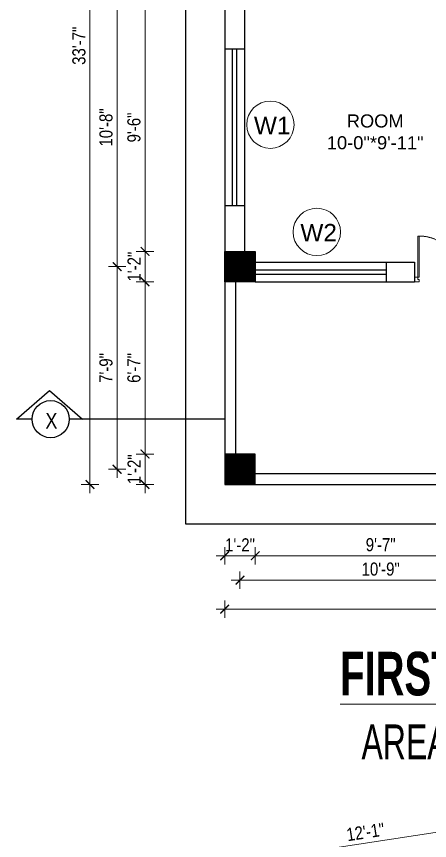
# Model space of a CAD drawing. Header units: inches. Extents: x -5096374 to -5070857, y -3259973 to -3243900.
# Drawn here: x -5081382.9 to -5081193.5, y -3258353 to -3257974.8 of the extents above; entities that cross this region are included whole.
import ezdxf

# ---------------------------------------------------------------- set-up
doc = ezdxf.new("R2010")
doc.units = ezdxf.units.IN
doc.header["$LTSCALE"] = 2
doc.header["$MEASUREMENT"] = 0
doc.header["$PDMODE"] = 34
doc.linetypes.add('HIDDEN', pattern=[0.375, 0.25, -0.125])
doc.layers.get('0').update_dxf_attribs({"linetype": 'CONTINUOUS'})
doc.layers.get('DEFPOINTS').update_dxf_attribs({"color": 141, "linetype": 'CONTINUOUS'})
doc.layers.add('A-Hatch', color=7, linetype='CONTINUOUS')
for name, color, linetype, lineweight in [('Annotate-Lite.w', 177, 'CONTINUOUS', 9), ('DIM 1-100', 4, 'CONTINUOUS', 13), ('Door-Window.w', 4, 'CONTINUOUS', 15), ('TEXT', 181, 'CONTINUOUS', 25), ('Text-100.w', 254, 'CONTINUOUS', 9)]:
    doc.layers.add(name, color=color, linetype=linetype, lineweight=lineweight)
doc.styles.add('ARAIL', font='ARIALN.TTF')
doc.styles.add('Arial', font='arial.ttf', dxfattribs={"width": 0.8, "height": 12})
doc.styles.add('arial.', font='arial.ttf')
doc.styles.add('gaurav', font='arial.ttf')
doc.styles.get("Standard").update_dxf_attribs({"font": 'ARIALN.TTF'})
doc.dimstyles.new('1 by 96', dxfattribs={"dimtxt": 6, "dimasz": 4, "dimexe": 4, "dimexo": 4, "dimgap": 2, "dimtad": 1, "dimdec": 0, "dimzin": 0, "dimdsep": 46, "dimlunit": 4, "dimtxsty": 'Standard', "dimblk": 'ARCHTICK', "dimcen": 0, "dimdle": 4, "dimadec": 0, "dimazin": 0, "dimtfac": 1, "dimtdec": 0, "dimtix": 1, "dimtofl": 0, "dimtmove": 1, "dimatfit": 3, "dimldrblk": 'ARCHTICK', "dimfxl": 4, "dimfxlon": 1, "dimtolj": 1, "dimtzin": 0, "dimlwd": -1, "dimlwe": -1, "dimarcsym": 0})
pattern_1 = [(45, (9474.4218, 618.5969), (-0.0883883476483, 0.0883883476483), [])]

# ---------------------------------------------------------------- blocks, each defined once
blk = doc.blocks.new('FDFDRE')
at = {"ltscale": 3}
for p, q in [((165701.11, -58637.82), (165701.1, -58641.5)), ((165701.1, -58641.5), (165703.55, -58641.5)), ((165704.78, -58637.83), (165701.11, -58637.82)), ((165703.55, -58641.5), (165703.53, -58672.63)), ((165704.78, -58639.66), (165703.55, -58639.66)), ((165703.55, -58639.66), (165703.55, -58641.5)), ((165703.55, -58641.5), (165704.78, -58641.5)), ((165704.78, -58641.5), (165704.76, -58672.65)), ((165704.78, -58639.66), (165704.78, -58637.83)), ((165766.98, -58637.83), (165770.65, -58637.82)), ((165766.98, -58639.66), (165766.98, -58637.83)), ((165766.98, -58639.66), (165768.2, -58639.66)), ((165766.98, -58641.5), (165767, -58672.65)), ((165768.2, -58641.5), (165766.98, -58641.5)), ((165768.2, -58639.66), (165768.2, -58641.5)), ((165770.65, -58641.5), (165768.2, -58641.5)), ((165768.2, -58641.5), (165768.22, -58672.63)), ((165770.65, -58637.82), (165770.65, -58641.5)), ((165703.53, -58672.63), (165704.76, -58672.65)), ((165768.22, -58672.63), (165767, -58672.65))]:
    blk.add_line(p, q, dxfattribs=at)
at = {"layer": 'Door-Window.w', "color": 9, "linetype": 'HIDDEN', "lineweight": 18}
for centre, start, end in [((165704.78, -58641.5), 269.96183, 3.38353), ((165766.98, -58641.5), 176.61647, 270.03817)]:
    blk.add_arc(centre, 31.16, start, end, dxfattribs=at)
blk = doc.blocks.new('_ArchTick')
at = {"color": 0, "linetype": 'ByBlock', "const_width": 0.15}
blk.add_lwpolyline([(-0.5, -0.5), (0.5, 0.5)], dxfattribs=at)
blk = doc.blocks.new('*D602')
at = {"layer": 'DEFPOINTS', "color": 0, "ltscale": 0.5, "transparency": 16777216}
for p in [(-5081293.63, -3258365.01), (-5081144.43, -3258383.55), (-5081287.43, -3258405.47)]:
    blk.add_point(p, dxfattribs=at)
at = {"layer": 'DIM 1-100', "color": 0, "ltscale": 0.5, "transparency": 16777216}
for p, q in [((-5081150.03, -3258347.04), (-5081151.24, -3258339.13)), ((-5081146.68, -3258342.48), (-5081297.59, -3258365.61)), ((-5081293.03, -3258368.96), (-5081294.24, -3258361.05))]:
    blk.add_line(p, q, dxfattribs=at)
at = {"layer": 'DIM 1-100', "color": 0, "ltscale": 0.5, "transparency": 16777216, "xscale": 4, "yscale": 4, "zscale": 4}
for p, rotation in [((-5081150.63, -3258343.09), 8.714742018475636), ((-5081293.63, -3258365.01), 188.7147420184756)]:
    blk.add_blockref('_ArchTick', p, dxfattribs=dict(at, rotation=rotation))
at = {"layer": 'DIM 1-100', "color": 0, "ltscale": 0.5, "transparency": 16777216, "insert": (-5081222.89, -3258349.09), "char_height": 6, "attachment_point": 5, "rotation": 8.7147}
blk.add_mtext('\\A1;12\'-1"', dxfattribs=at)
blk = doc.blocks.new('*D635')
at = {"layer": 'DEFPOINTS', "color": 0, "ltscale": 0.5, "transparency": 16777216}
for p in [(-5081287.43, -3257968.87), (-5081323.98, -3258082.63), (-5081287.43, -3258082.63)]:
    blk.add_point(p, dxfattribs=at)
at = {"layer": 'DIM 1-100', "color": 0, "ltscale": 0.5, "transparency": 16777216}
for p, q in [((-5081323.98, -3257964.87), (-5081323.98, -3258086.63)), ((-5081319.98, -3257968.87), (-5081327.98, -3257968.87)), ((-5081319.98, -3258082.63), (-5081327.98, -3258082.63))]:
    blk.add_line(p, q, dxfattribs=at)
at = {"layer": 'DIM 1-100', "color": 0, "ltscale": 0.5, "transparency": 16777216, "xscale": 4, "yscale": 4, "zscale": 4}
for p, rotation in [((-5081323.98, -3257968.87), 90), ((-5081323.98, -3258082.63), 270)]:
    blk.add_blockref('_ArchTick', p, dxfattribs=dict(at, rotation=rotation))
at = {"layer": 'DIM 1-100', "color": 0, "ltscale": 0.5, "transparency": 16777216, "insert": (-5081329.05, -3258025.75), "char_height": 6, "attachment_point": 5, "rotation": 90}
blk.add_mtext('\\A1;9\'-6"', dxfattribs=at)
blk = doc.blocks.new('*D636')
at = {"layer": 'DEFPOINTS', "color": 0, "ltscale": 0.5, "transparency": 16777216}
for p in [(-5081287.43, -3258082.63), (-5081323.98, -3258096.63), (-5081287.43, -3258096.63)]:
    blk.add_point(p, dxfattribs=at)
at = {"layer": 'DIM 1-100', "color": 0, "ltscale": 0.5, "transparency": 16777216}
for p, q in [((-5081323.98, -3258078.63), (-5081323.98, -3258100.63)), ((-5081319.98, -3258082.63), (-5081327.98, -3258082.63)), ((-5081319.98, -3258096.63), (-5081327.98, -3258096.63))]:
    blk.add_line(p, q, dxfattribs=at)
at = {"layer": 'DIM 1-100', "color": 0, "ltscale": 0.5, "transparency": 16777216, "xscale": 4, "yscale": 4, "zscale": 4}
for p, rotation in [((-5081323.98, -3258082.63), 90), ((-5081323.98, -3258096.63), 270)]:
    blk.add_blockref('_ArchTick', p, dxfattribs=dict(at, rotation=rotation))
at = {"layer": 'DIM 1-100', "color": 0, "ltscale": 0.5, "transparency": 16777216, "insert": (-5081328.99, -3258089.63), "char_height": 6, "attachment_point": 5, "rotation": 90}
blk.add_mtext('\\A1;1\'-2"', dxfattribs=at)
blk = doc.blocks.new('*D637')
at = {"layer": 'DEFPOINTS', "color": 0, "ltscale": 0.5, "transparency": 16777216}
for p in [(-5081287.43, -3258096.63), (-5081323.98, -3258175.63), (-5081287.43, -3258175.63)]:
    blk.add_point(p, dxfattribs=at)
at = {"layer": 'DIM 1-100', "color": 0, "ltscale": 0.5, "transparency": 16777216}
for p, q in [((-5081323.98, -3258092.63), (-5081323.98, -3258179.63)), ((-5081319.98, -3258096.63), (-5081327.98, -3258096.63)), ((-5081319.98, -3258175.63), (-5081327.98, -3258175.63))]:
    blk.add_line(p, q, dxfattribs=at)
at = {"layer": 'DIM 1-100', "color": 0, "ltscale": 0.5, "transparency": 16777216, "xscale": 4, "yscale": 4, "zscale": 4}
for p, rotation in [((-5081323.98, -3258096.63), 90), ((-5081323.98, -3258175.63), 270)]:
    blk.add_blockref('_ArchTick', p, dxfattribs=dict(at, rotation=rotation))
at = {"layer": 'DIM 1-100', "color": 0, "ltscale": 0.5, "transparency": 16777216, "insert": (-5081329.05, -3258136.13), "char_height": 6, "attachment_point": 5, "rotation": 90}
blk.add_mtext('\\A1;6\'-7"', dxfattribs=at)
blk = doc.blocks.new('*D638')
at = {"layer": 'DEFPOINTS', "color": 0, "ltscale": 0.5, "transparency": 16777216}
for p in [(-5081287.43, -3258175.63), (-5081323.98, -3258189.63), (-5081287.43, -3258189.63)]:
    blk.add_point(p, dxfattribs=at)
at = {"layer": 'DIM 1-100', "color": 0, "ltscale": 0.5, "transparency": 16777216}
for p, q in [((-5081323.98, -3258171.63), (-5081323.98, -3258193.63)), ((-5081319.98, -3258175.63), (-5081327.98, -3258175.63)), ((-5081319.98, -3258189.63), (-5081327.98, -3258189.63))]:
    blk.add_line(p, q, dxfattribs=at)
at = {"layer": 'DIM 1-100', "color": 0, "ltscale": 0.5, "transparency": 16777216, "xscale": 4, "yscale": 4, "zscale": 4}
for p, rotation in [((-5081323.98, -3258175.63), 90), ((-5081323.98, -3258189.63), 270)]:
    blk.add_blockref('_ArchTick', p, dxfattribs=dict(at, rotation=rotation))
at = {"layer": 'DIM 1-100', "color": 0, "ltscale": 0.5, "transparency": 16777216, "insert": (-5081328.99, -3258182.63), "char_height": 6, "attachment_point": 5, "rotation": 90}
blk.add_mtext('\\A1;1\'-2"', dxfattribs=at)
blk = doc.blocks.new('*D640')
at = {"layer": 'DEFPOINTS', "color": 0, "ltscale": 0.5, "transparency": 16777216}
for p in [(-5081280.43, -3257961.87), (-5081336.78, -3258089.63), (-5081280.43, -3258089.63)]:
    blk.add_point(p, dxfattribs=at)
at = {"layer": 'DIM 1-100', "color": 0, "ltscale": 0.5, "transparency": 16777216}
for p, q in [((-5081336.78, -3257957.87), (-5081336.78, -3258093.63)), ((-5081332.78, -3257961.87), (-5081340.78, -3257961.87)), ((-5081332.78, -3258089.63), (-5081340.78, -3258089.63))]:
    blk.add_line(p, q, dxfattribs=at)
at = {"layer": 'DIM 1-100', "color": 0, "ltscale": 0.5, "transparency": 16777216, "xscale": 4, "yscale": 4, "zscale": 4}
for p, rotation in [((-5081336.78, -3257961.87), 90), ((-5081336.78, -3258089.63), 270)]:
    blk.add_blockref('_ArchTick', p, dxfattribs=dict(at, rotation=rotation))
at = {"layer": 'DIM 1-100', "color": 0, "ltscale": 0.5, "transparency": 16777216, "insert": (-5081341.85, -3258025.75), "char_height": 6, "attachment_point": 5, "rotation": 90}
blk.add_mtext('\\A1;10\'-8"', dxfattribs=at)
blk = doc.blocks.new('*D641')
at = {"layer": 'DEFPOINTS', "color": 0, "ltscale": 0.5, "transparency": 16777216}
for p in [(-5081280.43, -3258089.63), (-5081336.78, -3258182.63), (-5081280.43, -3258182.63)]:
    blk.add_point(p, dxfattribs=at)
at = {"layer": 'DIM 1-100', "color": 0, "ltscale": 0.5, "transparency": 16777216}
for p, q in [((-5081336.78, -3258085.63), (-5081336.78, -3258186.63)), ((-5081332.78, -3258089.63), (-5081340.78, -3258089.63)), ((-5081332.78, -3258182.63), (-5081340.78, -3258182.63))]:
    blk.add_line(p, q, dxfattribs=at)
at = {"layer": 'DIM 1-100', "color": 0, "ltscale": 0.5, "transparency": 16777216, "xscale": 4, "yscale": 4, "zscale": 4}
for p, rotation in [((-5081336.78, -3258089.63), 90), ((-5081336.78, -3258182.63), 270)]:
    blk.add_blockref('_ArchTick', p, dxfattribs=dict(at, rotation=rotation))
at = {"layer": 'DIM 1-100', "color": 0, "ltscale": 0.5, "transparency": 16777216, "insert": (-5081341.85, -3258136.13), "char_height": 6, "attachment_point": 5, "rotation": 90}
blk.add_mtext('\\A1;7\'-9"', dxfattribs=at)
blk = doc.blocks.new('*D642')
at = {"layer": 'DEFPOINTS', "color": 0, "ltscale": 0.5, "transparency": 16777216}
for p in [(-5081287.43, -3257786.87), (-5081349.21, -3258189.63), (-5081287.43, -3258189.63)]:
    blk.add_point(p, dxfattribs=at)
at = {"layer": 'DIM 1-100', "color": 0, "ltscale": 0.5, "transparency": 16777216}
for p, q in [((-5081349.21, -3257782.87), (-5081349.21, -3258193.63)), ((-5081345.21, -3257786.87), (-5081353.21, -3257786.87)), ((-5081345.21, -3258189.63), (-5081353.21, -3258189.63))]:
    blk.add_line(p, q, dxfattribs=at)
at = {"layer": 'DIM 1-100', "color": 0, "ltscale": 0.5, "transparency": 16777216, "xscale": 4, "yscale": 4, "zscale": 4}
for p, rotation in [((-5081349.21, -3257786.87), 90), ((-5081349.21, -3258189.63), 270)]:
    blk.add_blockref('_ArchTick', p, dxfattribs=dict(at, rotation=rotation))
at = {"layer": 'DIM 1-100', "color": 0, "ltscale": 0.5, "transparency": 16777216, "insert": (-5081354.27, -3257988.25), "char_height": 6, "attachment_point": 5, "rotation": 90}
blk.add_mtext('\\A1;33\'-7"', dxfattribs=at)
blk = doc.blocks.new('*D647')
at = {"layer": 'DEFPOINTS', "color": 0, "ltscale": 0.5, "transparency": 16777216}
for p in [(-5081287.43, -3258189.63), (-5081273.43, -3258189.63), (-5081273.43, -3258222.34)]:
    blk.add_point(p, dxfattribs=at)
at = {"layer": 'DIM 1-100', "color": 0, "ltscale": 0.5, "transparency": 16777216}
for p, q in [((-5081287.43, -3258218.34), (-5081287.43, -3258226.34)), ((-5081273.43, -3258218.34), (-5081273.43, -3258226.34)), ((-5081291.43, -3258222.34), (-5081269.43, -3258222.34))]:
    blk.add_line(p, q, dxfattribs=at)
at = {"layer": 'DIM 1-100', "color": 0, "ltscale": 0.5, "transparency": 16777216, "xscale": 4, "yscale": 4, "zscale": 4, "rotation": 180}
blk.add_blockref('_ArchTick', (-5081287.43, -3258222.34), dxfattribs=at)
at = {"layer": 'DIM 1-100', "color": 0, "ltscale": 0.5, "transparency": 16777216, "xscale": 4, "yscale": 4, "zscale": 4}
blk.add_blockref('_ArchTick', (-5081273.43, -3258222.34), dxfattribs=at)
at = {"layer": 'DIM 1-100', "color": 0, "ltscale": 0.5, "transparency": 16777216, "insert": (-5081280.43, -3258217.32), "char_height": 6, "attachment_point": 5}
blk.add_mtext('\\A1;1\'-2"', dxfattribs=at)
blk = doc.blocks.new('*D648')
at = {"layer": 'DEFPOINTS', "color": 0, "ltscale": 0.5, "transparency": 16777216}
for p in [(-5081273.43, -3258189.63), (-5081158.43, -3258189.63), (-5081158.43, -3258222.34)]:
    blk.add_point(p, dxfattribs=at)
at = {"layer": 'DIM 1-100', "color": 0, "ltscale": 0.5, "transparency": 16777216}
for p, q in [((-5081273.43, -3258218.34), (-5081273.43, -3258226.34)), ((-5081158.43, -3258218.34), (-5081158.43, -3258226.34)), ((-5081277.43, -3258222.34), (-5081154.43, -3258222.34))]:
    blk.add_line(p, q, dxfattribs=at)
at = {"layer": 'DIM 1-100', "color": 0, "ltscale": 0.5, "transparency": 16777216, "xscale": 4, "yscale": 4, "zscale": 4, "rotation": 180}
blk.add_blockref('_ArchTick', (-5081273.43, -3258222.34), dxfattribs=at)
at = {"layer": 'DIM 1-100', "color": 0, "ltscale": 0.5, "transparency": 16777216, "xscale": 4, "yscale": 4, "zscale": 4}
blk.add_blockref('_ArchTick', (-5081158.43, -3258222.34), dxfattribs=at)
at = {"layer": 'DIM 1-100', "color": 0, "ltscale": 0.5, "transparency": 16777216, "insert": (-5081215.93, -3258217.27), "char_height": 6, "attachment_point": 5}
blk.add_mtext('\\A1;9\'-7"', dxfattribs=at)
blk = doc.blocks.new('*D652')
at = {"layer": 'DEFPOINTS', "color": 0, "ltscale": 0.5, "transparency": 16777216}
for p in [(-5081280.43, -3258182.63), (-5081151.43, -3258182.63), (-5081151.43, -3258233.53)]:
    blk.add_point(p, dxfattribs=at)
at = {"layer": 'DIM 1-100', "color": 0, "ltscale": 0.5, "transparency": 16777216}
for p, q in [((-5081280.43, -3258229.53), (-5081280.43, -3258237.53)), ((-5081151.43, -3258229.53), (-5081151.43, -3258237.53)), ((-5081284.43, -3258233.53), (-5081147.43, -3258233.53))]:
    blk.add_line(p, q, dxfattribs=at)
at = {"layer": 'DIM 1-100', "color": 0, "ltscale": 0.5, "transparency": 16777216, "xscale": 4, "yscale": 4, "zscale": 4, "rotation": 180}
blk.add_blockref('_ArchTick', (-5081280.43, -3258233.53), dxfattribs=at)
at = {"layer": 'DIM 1-100', "color": 0, "ltscale": 0.5, "transparency": 16777216, "xscale": 4, "yscale": 4, "zscale": 4}
blk.add_blockref('_ArchTick', (-5081151.43, -3258233.53), dxfattribs=at)
at = {"layer": 'DIM 1-100', "color": 0, "ltscale": 0.5, "transparency": 16777216, "insert": (-5081215.93, -3258228.47), "char_height": 6, "attachment_point": 5}
blk.add_mtext('\\A1;10\'-9"', dxfattribs=at)
blk = doc.blocks.new('*D654')
at = {"layer": 'DEFPOINTS', "color": 0, "ltscale": 0.5, "transparency": 16777216}
for p in [(-5081287.43, -3258189.63), (-5080996.31, -3258189.63), (-5080996.31, -3258246.83)]:
    blk.add_point(p, dxfattribs=at)
at = {"layer": 'DIM 1-100', "color": 0, "ltscale": 0.5, "transparency": 16777216}
for p, q in [((-5081287.43, -3258242.83), (-5081287.43, -3258250.83)), ((-5080996.31, -3258242.83), (-5080996.31, -3258250.83)), ((-5081291.43, -3258246.83), (-5080992.31, -3258246.83))]:
    blk.add_line(p, q, dxfattribs=at)
at = {"layer": 'DIM 1-100', "color": 0, "ltscale": 0.5, "transparency": 16777216, "xscale": 4, "yscale": 4, "zscale": 4, "rotation": 180}
blk.add_blockref('_ArchTick', (-5081287.43, -3258246.83), dxfattribs=at)
at = {"layer": 'DIM 1-100', "color": 0, "ltscale": 0.5, "transparency": 16777216, "xscale": 4, "yscale": 4, "zscale": 4}
blk.add_blockref('_ArchTick', (-5080996.31, -3258246.83), dxfattribs=at)
at = {"layer": 'DIM 1-100', "color": 0, "ltscale": 0.5, "transparency": 16777216, "insert": (-5081141.87, -3258241.77), "char_height": 6, "attachment_point": 5}
blk.add_mtext('\\A1;24\'-3"', dxfattribs=at)

msp = doc.modelspace()

# ---------------------------------------------------------------- hatches: boundary and pattern name
at = {"layer": 'A-Hatch', "ltscale": 0.5}
h = msp.add_hatch(dxfattribs=at)
h.set_pattern_fill('ANSI31', color=256)
h.set_pattern_definition(pattern_1)
h.paths.add_polyline_path([(-5081273.43, -3258082.63), (-5081287.43, -3258082.63), (-5081287.43, -3258096.63), (-5081273.43, -3258096.63), (-5081273.43, -3258087.63)])
h = msp.add_hatch(dxfattribs=at)
h.set_pattern_fill('ANSI31', color=256)
h.set_pattern_definition(pattern_1)
h.paths.add_polyline_path([(-5081273.43, -3258175.63), (-5081287.43, -3258175.63), (-5081287.43, -3258189.63), (-5081273.43, -3258189.63)])

# ---------------------------------------------------------------- linework, layer by layer
at = {"ltscale": 0.5}
for p, q in [((-5081305.43, -3257789.63), (-5081305.43, -3258207.63)), ((-5081287.43, -3257954.87), (-5081287.43, -3258189.63)), ((-5081278.43, -3257968.87), (-5081278.43, -3258082.63)), ((-5081278.43, -3257989.75), (-5081287.43, -3257989.75)), ((-5081283.93, -3258061.75), (-5081283.93, -3257989.75)), ((-5081281.93, -3258061.75), (-5081281.93, -3257989.75)), ((-5081278.43, -3258061.75), (-5081287.43, -3258061.75)), ((-5081273.43, -3258087.63), (-5081200.43, -3258087.63)), ((-5081273.43, -3258087.63), (-5081273.43, -3258096.63)), ((-5081213.43, -3258087.63), (-5081213.43, -3258096.63)), ((-5081200.43, -3258087.63), (-5081200.43, -3258096.63)), ((-5081273.43, -3258091.13), (-5081213.43, -3258091.13)), ((-5081273.43, -3258093.13), (-5081213.43, -3258093.13)), ((-5081282.43, -3258096.63), (-5081282.43, -3258175.63)), ((-5081273.43, -3258096.63), (-5081200.43, -3258096.63)), ((-5081273.43, -3258184.63), (-5081158.43, -3258184.63)), ((-5081287.43, -3258189.63), (-5080996.31, -3258189.63)), ((-5081305.43, -3258207.63), (-5080995.05, -3258207.63))]:
    msp.add_line(p, q, dxfattribs=at)
for points in [[(-5081287.43, -3258082.63), (-5081273.43, -3258082.63), (-5081273.43, -3258096.63), (-5081287.43, -3258096.63)], [(-5081273.43, -3258175.63), (-5081287.43, -3258175.63), (-5081287.43, -3258189.63), (-5081273.43, -3258189.63)]]:
    msp.add_lwpolyline(points, close=True, dxfattribs=at)
at = {"layer": 'Annotate-Lite.w', "ltscale": 0.005}
for centre in [(-5081266.5, -3258024.48), (-5081245.21, -3258073.68)]:
    msp.add_circle(centre, 10.86, dxfattribs=at)
at = {"layer": 'TEXT'}
for points in [[(-5081375.77, -3258159.63), (-5081382.91, -3258159.63), (-5081367.76, -3258146.55), (-5081352.62, -3258159.63)], [(-5081287.43, -3258159.63), (-5081358.7, -3258159.63)]]:
    msp.add_lwpolyline(points, dxfattribs=at)
msp.add_circle((-5081367.23, -3258159.63), 8.53, dxfattribs=at)

# ---------------------------------------------------------------- block references
at = {"layer": 'Door-Window.w', "ltscale": 0.005, "xscale": 0.6039383709985556, "yscale": 0.6039383709985556, "zscale": 0.6039383709985556, "rotation": 180}
msp.add_blockref('FDFDRE', (-4981085.17, -3293510.26), dxfattribs=at)

# ---------------------------------------------------------------- texts
at = {"layer": 'Annotate-Lite.w', "ltscale": 0.005, "char_height": 8, "attachment_point": 1, "style": 'gaurav'}
for s, insert in [('W1', (-5081274.04, -3258020.83)), ('W2', (-5081252.75, -3258070.03))]:
    msp.add_mtext_dynamic_manual_height_columns(s, width=8, gutter_width=100, heights=[0], dxfattribs=dict(at, insert=insert))
at = {"layer": 'TEXT', "lineweight": -2, "insert": (-5081218.44, -3258027.8), "char_height": 6, "attachment_point": 5, "style": 'arial.'}
msp.add_mtext_dynamic_manual_height_columns('{\\W1;ROOM\\P10-0"*9\'-11"}', width=45.7314, gutter_width=30, heights=[0], dxfattribs=at)
at = {"layer": 'TEXT', "insert": (-5081364.15, -3258156.79), "char_height": 7.2, "attachment_point": 3, "style": 'ARAIL'}
msp.add_mtext_dynamic_manual_height_columns('X', width=125.4648, gutter_width=90, heights=[0], dxfattribs=at)
at = {"layer": 'Text-100.w', "insert": (-5081148.51, -3258266.42), "char_height": 20, "width": 569.1024, "attachment_point": 2, "style": 'Arial'}
msp.add_mtext('\\A1;{\\fArial Narrow|b1|i0|c0|p34;\\L FIRST FLOOR PLAN\\P\\fArial Narrow|b0|i0|c0|p34;\\H0.8x;\\lAREA : 751.99 SQ. FT.\\H1.02306x; }', dxfattribs=at)

# ---------------------------------------------------------------- dimensions: what is measured, and where the dimension line sits
at = {"layer": 'DIM 1-100', "ltscale": 0.5}
for base, p1, p2, picture, middle in [((-5081349.21, -3258189.63), (-5081287.43, -3257786.87), (-5081287.43, -3258189.63), '*D642', (-5081354.27, -3257988.25)), ((-5081336.78, -3258089.63), (-5081280.43, -3257961.87), (-5081280.43, -3258089.63), '*D640', (-5081341.85, -3258025.75)), ((-5081323.98, -3258082.63), (-5081287.43, -3257968.87), (-5081287.43, -3258082.63), '*D635', (-5081329.05, -3258025.75)), ((-5081336.78, -3258182.63), (-5081280.43, -3258089.63), (-5081280.43, -3258182.63), '*D641', (-5081341.85, -3258136.13)), ((-5081323.98, -3258175.63), (-5081287.43, -3258096.63), (-5081287.43, -3258175.63), '*D637', (-5081329.05, -3258136.13))]:
    dim = msp.add_linear_dim(base=base, p1=p1, p2=p2, angle=90, dimstyle='1 by 96', dxfattribs=at)
    dim.commit()
    dim.dimension.update_dxf_attribs({"geometry": picture, "text_midpoint": middle})
for base, p1, p2, picture, middle in [((-5081323.98, -3258096.63), (-5081287.43, -3258082.63), (-5081287.43, -3258096.63), '*D636', (-5081323.98, -3258089.63)), ((-5081323.98, -3258189.63), (-5081287.43, -3258175.63), (-5081287.43, -3258189.63), '*D638', (-5081323.98, -3258182.63))]:
    dim = msp.add_linear_dim(base=base, p1=p1, p2=p2, angle=90, dimstyle='1 by 96', dxfattribs=at)
    dim.commit()
    dim.dimension.update_dxf_attribs({"geometry": picture, "text_midpoint": middle, "dimtype": 160})
for base, p1, p2, picture, middle in [((-5081151.43, -3258233.53), (-5081280.43, -3258182.63), (-5081151.43, -3258182.63), '*D652', (-5081215.93, -3258228.47)), ((-5080996.31, -3258246.83), (-5081287.43, -3258189.63), (-5080996.31, -3258189.63), '*D654', (-5081141.87, -3258241.77)), ((-5081158.43, -3258222.34), (-5081273.43, -3258189.63), (-5081158.43, -3258189.63), '*D648', (-5081215.93, -3258217.27))]:
    dim = msp.add_linear_dim(base=base, p1=p1, p2=p2, dimstyle='1 by 96', dxfattribs=at)
    dim.commit()
    dim.dimension.update_dxf_attribs({"geometry": picture, "text_midpoint": middle})
dim = msp.add_linear_dim(base=(-5081273.43, -3258222.34), p1=(-5081287.43, -3258189.63), p2=(-5081273.43, -3258189.63), dimstyle='1 by 96', dxfattribs=at)
dim.commit()
dim.dimension.update_dxf_attribs({"geometry": '*D647', "text_midpoint": (-5081280.43, -3258222.34), "dimtype": 160})
dim = msp.add_aligned_dim(p1=(-5081144.43, -3258383.55), p2=(-5081287.43, -3258405.47), distance=-40.94, dimstyle='1 by 96', dxfattribs=at)
dim.commit()
dim.dimension.update_dxf_attribs({"geometry": '*D602', "text_midpoint": (-5081222.89, -3258349.09)})

doc.saveas('drawing.dxf')
